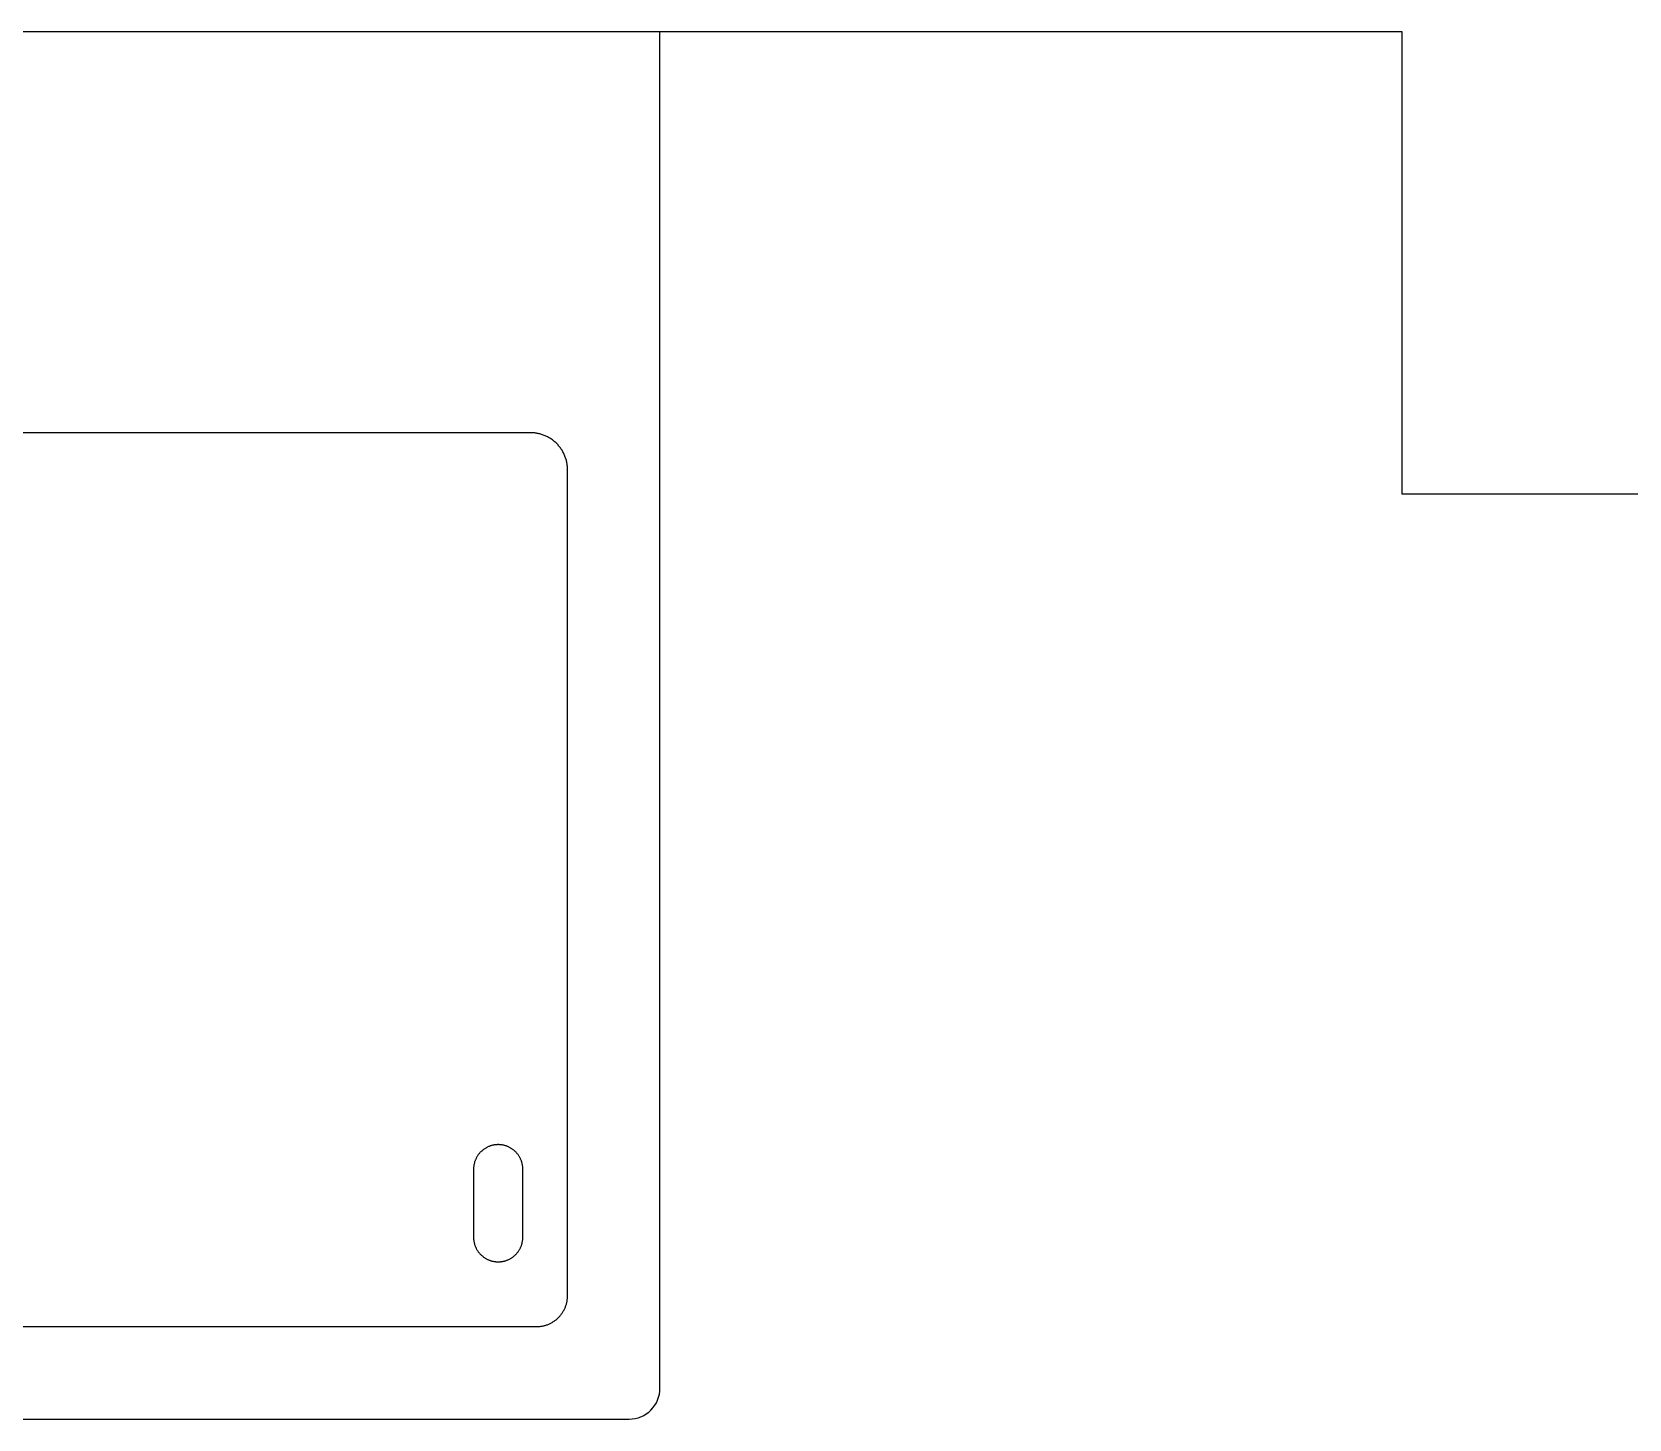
# Model space of a CAD drawing. Header units: millimetres. Extents: x 50157 to 283139, y 29188 to 187058.
# Drawn here: x 102348 to 102866, y 139538 to 139988 of the extents above; entities that cross this region are included whole.
import ezdxf

# ---------------------------------------------------------------- set-up
doc = ezdxf.new("R2010")
doc.units = ezdxf.units.MM
doc.layers.add('A-TOILET', color=252, linetype='Continuous')
doc.layers.add('A-WALL', color=3, linetype='Continuous')

# ---------------------------------------------------------------- blocks, each defined once
blk = doc.blocks.new('A$C0275ab8a')
blk.add_wipeout([(510.06, -440.9), (510.04, -441.13), (510.01, -441.36), (509.97, -441.59), (509.93, -441.82), (509.89, -442.05), (509.84, -442.28), (509.78, -442.52), (509.71, -442.75), (509.65, -442.98), (509.57, -443.22), (509.49, -443.45), (509.4, -443.68), (509.3, -443.91), (509.2, -444.14), (509.1, -444.37), (508.98, -444.59), (508.86, -444.82), (508.74, -445.04), (508.61, -445.26), (508.47, -445.47), (508.33, -445.68), (508.18, -445.89), (508.02, -446.1), (507.86, -446.3), (507.7, -446.5), (507.53, -446.7), (507.35, -446.89), (507.17, -447.07), (506.99, -447.25), (506.8, -447.43), (506.6, -447.6), (506.4, -447.76), (506.2, -447.92), (505.99, -448.08), (505.79, -448.23), (505.57, -448.37), (505.36, -448.51), (505.14, -448.64), (504.92, -448.76), (504.69, -448.88), (504.47, -449), (504.24, -449.1), (504.01, -449.2), (503.78, -449.3), (503.55, -449.39), (503.32, -449.47), (503.08, -449.54), (502.85, -449.61), (502.62, -449.68), (502.38, -449.74), (502.15, -449.79), (501.92, -449.83), (501.69, -449.87), (501.46, -449.91), (501.23, -449.94), (501, -449.96), (500.77, -449.98), (500.54, -449.99), (500.32, -450), (500.1, -450), (10, -450), (9.78, -450), (9.56, -449.99), (9.33, -449.98), (9.1, -449.96), (8.87, -449.94), (8.64, -449.91), (8.41, -449.87), (8.18, -449.83), (7.95, -449.79), (7.72, -449.74), (7.48, -449.68), (7.25, -449.61), (7.02, -449.54), (6.78, -449.47), (6.55, -449.39), (6.32, -449.3), (6.09, -449.2), (5.86, -449.1), (5.63, -449), (5.41, -448.88), (5.18, -448.76), (4.96, -448.64), (4.74, -448.51), (4.53, -448.37), (4.32, -448.23), (4.11, -448.08), (3.9, -447.92), (3.7, -447.76), (3.5, -447.6), (3.3, -447.43), (3.11, -447.25), (2.93, -447.07), (2.75, -446.89), (2.57, -446.7), (2.4, -446.5), (2.24, -446.3), (2.08, -446.1), (1.92, -445.89), (1.77, -445.68), (1.63, -445.47), (1.49, -445.26), (1.36, -445.04), (1.24, -444.82), (1.12, -444.59), (1, -444.37), (0.9, -444.14), (0.8, -443.91), (0.7, -443.68), (0.61, -443.45), (0.53, -443.22), (0.46, -442.98), (0.39, -442.75), (0.32, -442.52), (0.26, -442.28), (0.21, -442.05), (0.17, -441.82), (0.13, -441.59), (0.09, -441.36), (0.06, -441.13), (0.04, -440.9), (0.02, -440.67), (0.01, -440.44), (0, -440.22), (0, -440), (0, 0), (510.1, 0), (510.1, -440), (510.1, -440.22), (510.09, -440.44), (510.08, -440.67)])
for p, q in [((32.31, -134.95), (32.5, -134.71)), ((32.31, -134.95), (32.5, -134.71)), ((32.31, -134.95), (32.5, -134.71)), ((32.5, -134.71), (32.69, -134.46)), ((32.5, -134.71), (32.69, -134.46)), ((32.5, -134.71), (32.69, -134.46)), ((32.69, -134.46), (32.89, -134.22)), ((32.69, -134.46), (32.89, -134.22)), ((32.69, -134.46), (32.89, -134.22)), ((32.89, -134.22), (33.09, -133.99)), ((32.89, -134.22), (33.09, -133.99)), ((32.89, -134.22), (33.09, -133.99)), ((33.09, -133.99), (33.3, -133.76)), ((33.09, -133.99), (33.3, -133.76)), ((33.09, -133.99), (33.3, -133.76)), ((33.3, -133.76), (33.52, -133.54)), ((33.3, -133.76), (33.52, -133.54)), ((33.3, -133.76), (33.52, -133.54)), ((33.52, -133.54), (33.74, -133.32)), ((33.52, -133.54), (33.74, -133.32)), ((33.52, -133.54), (33.74, -133.32)), ((33.74, -133.32), (33.97, -133.11)), ((33.74, -133.32), (33.97, -133.11)), ((33.74, -133.32), (33.97, -133.11)), ((33.97, -133.11), (34.21, -132.91)), ((33.97, -133.11), (34.21, -132.91)), ((33.97, -133.11), (34.21, -132.91)), ((34.21, -132.91), (34.44, -132.71)), ((34.21, -132.91), (34.44, -132.71)), ((34.21, -132.91), (34.44, -132.71)), ((34.44, -132.71), (34.69, -132.52)), ((34.44, -132.71), (34.69, -132.52)), ((34.44, -132.71), (34.69, -132.52)), ((34.69, -132.52), (34.93, -132.33)), ((34.69, -132.52), (34.93, -132.33)), ((34.69, -132.52), (34.93, -132.33)), ((34.93, -132.33), (35.19, -132.15)), ((34.93, -132.33), (35.19, -132.15)), ((34.93, -132.33), (35.19, -132.15)), ((35.19, -132.15), (35.44, -131.98)), ((35.19, -132.15), (35.44, -131.98)), ((35.19, -132.15), (35.44, -131.98)), ((35.44, -131.98), (35.7, -131.82)), ((35.44, -131.98), (35.7, -131.82)), ((35.44, -131.98), (35.7, -131.82)), ((35.7, -131.82), (35.96, -131.66)), ((35.7, -131.82), (35.96, -131.66)), ((35.7, -131.82), (35.96, -131.66)), ((35.96, -131.66), (36.23, -131.51)), ((35.96, -131.66), (36.23, -131.51)), ((35.96, -131.66), (36.23, -131.51)), ((36.23, -131.51), (36.5, -131.37)), ((36.23, -131.51), (36.5, -131.37)), ((36.23, -131.51), (36.5, -131.37)), ((36.5, -131.37), (36.77, -131.23)), ((36.5, -131.37), (36.77, -131.23)), ((36.5, -131.37), (36.77, -131.23)), ((36.77, -131.23), (37.04, -131.1)), ((36.77, -131.23), (37.04, -131.1)), ((36.77, -131.23), (37.04, -131.1)), ((37.04, -131.1), (37.31, -130.98)), ((37.04, -131.1), (37.31, -130.98)), ((37.04, -131.1), (37.31, -130.98)), ((37.31, -130.98), (37.59, -130.87)), ((37.31, -130.98), (37.59, -130.87)), ((37.31, -130.98), (37.59, -130.87)), ((37.59, -130.87), (37.87, -130.76)), ((37.59, -130.87), (37.87, -130.76)), ((37.59, -130.87), (37.87, -130.76)), ((37.87, -130.76), (38.15, -130.66)), ((37.87, -130.76), (38.15, -130.66)), ((37.87, -130.76), (38.15, -130.66)), ((38.15, -130.66), (38.43, -130.57)), ((38.15, -130.66), (38.43, -130.57)), ((38.15, -130.66), (38.43, -130.57)), ((38.43, -130.57), (38.71, -130.49)), ((38.43, -130.57), (38.71, -130.49)), ((38.43, -130.57), (38.71, -130.49)), ((38.71, -130.49), (38.99, -130.41)), ((38.71, -130.49), (38.99, -130.41)), ((38.71, -130.49), (38.99, -130.41)), ((38.99, -130.41), (39.27, -130.34)), ((38.99, -130.41), (39.27, -130.34)), ((38.99, -130.41), (39.27, -130.34)), ((39.27, -130.34), (39.55, -130.28)), ((39.27, -130.34), (39.55, -130.28)), ((39.27, -130.34), (39.55, -130.28)), ((39.55, -130.28), (39.82, -130.23)), ((39.55, -130.28), (39.82, -130.23)), ((39.55, -130.28), (39.82, -130.23)), ((39.82, -130.23), (40.1, -130.18)), ((39.82, -130.23), (40.1, -130.18)), ((39.82, -130.23), (40.1, -130.18)), ((40.1, -130.18), (40.38, -130.14)), ((40.1, -130.18), (40.38, -130.14)), ((40.1, -130.18), (40.38, -130.14)), ((40.38, -130.14), (40.66, -130.1)), ((40.38, -130.14), (40.66, -130.1)), ((40.66, -130.1), (40.93, -130.07)), ((40.66, -130.1), (40.93, -130.07)), ((40.66, -130.1), (40.93, -130.07)), ((40.93, -130.07), (41.2, -130.05)), ((40.93, -130.07), (41.2, -130.05)), ((40.93, -130.07), (41.2, -130.05)), ((41.2, -130.05), (41.47, -130.04)), ((41.2, -130.05), (41.47, -130.04)), ((41.2, -130.05), (41.47, -130.04)), ((41.47, -130.04), (41.74, -130.03)), ((41.47, -130.04), (41.74, -130.03)), ((41.74, -130.03), (42.01, -130.03)), ((41.74, -130.03), (42.01, -130.03)), ((42.01, -130.03), (241.05, -130.03)), ((30.16, -140.12), (30.21, -139.84)), ((30.16, -140.12), (30.21, -139.84)), ((30.16, -140.12), (30.21, -139.84)), ((30.21, -139.84), (30.26, -139.57)), ((30.21, -139.84), (30.26, -139.57)), ((30.21, -139.84), (30.26, -139.57)), ((30.26, -139.57), (30.32, -139.29)), ((30.26, -139.57), (30.32, -139.29)), ((30.26, -139.57), (30.32, -139.29)), ((30.32, -139.29), (30.39, -139.01)), ((30.32, -139.29), (30.39, -139.01)), ((30.32, -139.29), (30.39, -139.01)), ((30.39, -139.01), (30.47, -138.73)), ((30.39, -139.01), (30.47, -138.73)), ((30.39, -139.01), (30.47, -138.73)), ((30.47, -138.73), (30.55, -138.45)), ((30.47, -138.73), (30.55, -138.45)), ((30.47, -138.73), (30.55, -138.45)), ((30.55, -138.45), (30.64, -138.17)), ((30.55, -138.45), (30.64, -138.17)), ((30.55, -138.45), (30.64, -138.17)), ((30.64, -138.17), (30.74, -137.89)), ((30.64, -138.17), (30.74, -137.89)), ((30.64, -138.17), (30.74, -137.89)), ((30.74, -137.89), (30.85, -137.61)), ((30.74, -137.89), (30.85, -137.61)), ((30.74, -137.89), (30.85, -137.61)), ((30.85, -137.61), (30.96, -137.33)), ((30.85, -137.61), (30.96, -137.33)), ((30.85, -137.61), (30.96, -137.33)), ((30.96, -137.33), (31.08, -137.06)), ((30.96, -137.33), (31.08, -137.06)), ((30.96, -137.33), (31.08, -137.06)), ((31.08, -137.06), (31.21, -136.79)), ((31.08, -137.06), (31.21, -136.79)), ((31.08, -137.06), (31.21, -136.79)), ((31.21, -136.79), (31.35, -136.52)), ((31.21, -136.79), (31.35, -136.52)), ((31.21, -136.79), (31.35, -136.52)), ((31.35, -136.52), (31.49, -136.25)), ((31.35, -136.52), (31.49, -136.25)), ((31.35, -136.52), (31.49, -136.25)), ((31.49, -136.25), (31.64, -135.98)), ((31.49, -136.25), (31.64, -135.98)), ((31.49, -136.25), (31.64, -135.98)), ((31.64, -135.98), (31.8, -135.72)), ((31.64, -135.98), (31.8, -135.72)), ((31.64, -135.98), (31.8, -135.72)), ((31.8, -135.72), (31.96, -135.46)), ((31.8, -135.72), (31.96, -135.46)), ((31.8, -135.72), (31.96, -135.46)), ((31.96, -135.46), (32.13, -135.2)), ((31.96, -135.46), (32.13, -135.2)), ((31.96, -135.46), (32.13, -135.2)), ((32.13, -135.2), (32.31, -134.95)), ((32.13, -135.2), (32.31, -134.95)), ((32.13, -135.2), (32.31, -134.95)), ((30.01, -141.76), (30.02, -141.49)), ((30.01, -141.76), (30.02, -141.49)), ((30.01, -141.76), (30.02, -141.49)), ((30.01, -142.03), (30.01, -141.76)), ((30.01, -142.03), (30.01, -141.76)), ((30.01, -142.03), (30.01, -141.76)), ((30.01, -409.99), (30.01, -142.03)), ((30.02, -141.49), (30.03, -141.22)), ((30.02, -141.49), (30.03, -141.22)), ((30.02, -141.49), (30.03, -141.22)), ((30.03, -141.22), (30.05, -140.95)), ((30.03, -141.22), (30.05, -140.95)), ((30.03, -141.22), (30.05, -140.95)), ((30.05, -140.95), (30.08, -140.68)), ((30.05, -140.95), (30.08, -140.68)), ((30.05, -140.95), (30.08, -140.68)), ((30.08, -140.68), (30.12, -140.4)), ((30.08, -140.68), (30.12, -140.4)), ((30.08, -140.68), (30.12, -140.4)), ((30.12, -140.4), (30.16, -140.12)), ((30.12, -140.4), (30.16, -140.12)), ((30.12, -140.4), (30.16, -140.12)), ((47.31, -362.9), (47.47, -362.77)), ((47.47, -362.77), (47.63, -362.64)), ((47.63, -362.64), (47.79, -362.52)), ((47.79, -362.52), (47.96, -362.4)), ((47.96, -362.4), (48.13, -362.29)), ((48.13, -362.29), (48.3, -362.18)), ((48.3, -362.18), (48.48, -362.07)), ((48.48, -362.07), (48.66, -361.97)), ((48.66, -361.97), (48.84, -361.88)), ((48.84, -361.88), (49.02, -361.79)), ((49.02, -361.79), (49.2, -361.7)), ((49.2, -361.7), (49.38, -361.62)), ((49.38, -361.62), (49.57, -361.54)), ((49.57, -361.54), (49.75, -361.47)), ((49.75, -361.47), (49.94, -361.41)), ((49.94, -361.41), (50.12, -361.35)), ((50.12, -361.35), (50.31, -361.29)), ((50.31, -361.29), (50.5, -361.24)), ((50.5, -361.24), (50.68, -361.19)), ((50.68, -361.19), (50.87, -361.15)), ((50.87, -361.15), (51.05, -361.12)), ((51.05, -361.12), (51.24, -361.08)), ((51.24, -361.08), (51.42, -361.06)), ((51.42, -361.06), (51.61, -361.03)), ((51.61, -361.03), (51.79, -361.01)), ((51.79, -361.01), (51.97, -361)), ((51.97, -361), (52.15, -360.99)), ((52.15, -360.99), (52.33, -360.98)), ((52.33, -360.98), (52.51, -360.98)), ((52.51, -360.98), (52.69, -360.98)), ((52.69, -360.98), (52.87, -360.99)), ((52.87, -360.99), (53.05, -361)), ((53.05, -361), (53.23, -361.01)), ((53.23, -361.01), (53.41, -361.03)), ((53.41, -361.03), (53.6, -361.06)), ((53.6, -361.06), (53.78, -361.08)), ((53.78, -361.08), (53.97, -361.12)), ((53.97, -361.12), (54.15, -361.15)), ((54.15, -361.15), (54.34, -361.19)), ((54.34, -361.19), (54.53, -361.24)), ((54.53, -361.24), (54.71, -361.29)), ((54.71, -361.29), (54.9, -361.35)), ((54.9, -361.35), (55.08, -361.41)), ((55.08, -361.41), (55.27, -361.47)), ((55.27, -361.47), (55.46, -361.54)), ((55.46, -361.54), (55.64, -361.62)), ((55.64, -361.62), (55.82, -361.7)), ((55.82, -361.7), (56.01, -361.79)), ((56.01, -361.79), (56.19, -361.88)), ((56.19, -361.88), (56.36, -361.97)), ((56.36, -361.97), (56.54, -362.07)), ((56.54, -362.07), (56.72, -362.18)), ((56.72, -362.18), (56.89, -362.29)), ((56.89, -362.29), (57.06, -362.4)), ((57.06, -362.4), (57.23, -362.52)), ((57.23, -362.52), (57.39, -362.64)), ((57.39, -362.64), (57.55, -362.77)), ((57.55, -362.77), (57.71, -362.9)), ((44.56, -368.08), (44.58, -367.9)), ((44.58, -367.9), (44.61, -367.71)), ((44.61, -367.71), (44.64, -367.53)), ((44.64, -367.53), (44.68, -367.34)), ((44.68, -367.34), (44.72, -367.16)), ((44.72, -367.16), (44.77, -366.97)), ((44.77, -366.97), (44.82, -366.78)), ((44.82, -366.78), (44.87, -366.6)), ((44.87, -366.6), (44.93, -366.41)), ((44.93, -366.41), (45, -366.22)), ((45, -366.22), (45.07, -366.04)), ((45.07, -366.04), (45.15, -365.85)), ((45.15, -365.85), (45.23, -365.67)), ((45.23, -365.67), (45.31, -365.49)), ((45.31, -365.49), (45.4, -365.31)), ((45.4, -365.31), (45.5, -365.13)), ((45.5, -365.13), (45.6, -364.95)), ((45.6, -364.95), (45.7, -364.78)), ((45.7, -364.78), (45.81, -364.61)), ((45.81, -364.61), (45.93, -364.44)), ((45.93, -364.44), (46.05, -364.27)), ((46.05, -364.27), (46.17, -364.1)), ((46.17, -364.1), (46.3, -363.94)), ((46.3, -363.94), (46.43, -363.78)), ((46.43, -363.78), (46.57, -363.63)), ((46.57, -363.63), (46.71, -363.47)), ((46.71, -363.47), (46.85, -363.33)), ((46.85, -363.33), (47, -363.18)), ((47, -363.18), (47.15, -363.04)), ((47.15, -363.04), (47.31, -362.9)), ((57.71, -362.9), (57.87, -363.04)), ((57.87, -363.04), (58.02, -363.18)), ((58.02, -363.18), (58.17, -363.33)), ((58.17, -363.33), (58.31, -363.47)), ((58.31, -363.47), (58.45, -363.63)), ((58.45, -363.63), (58.59, -363.78)), ((58.59, -363.78), (58.72, -363.94)), ((58.72, -363.94), (58.85, -364.1)), ((58.85, -364.1), (58.97, -364.27)), ((58.97, -364.27), (59.09, -364.44)), ((59.09, -364.44), (59.21, -364.61)), ((59.21, -364.61), (59.32, -364.78)), ((59.32, -364.78), (59.42, -364.95)), ((59.42, -364.95), (59.52, -365.13)), ((59.52, -365.13), (59.62, -365.31)), ((59.62, -365.31), (59.71, -365.49)), ((59.71, -365.49), (59.79, -365.67)), ((59.79, -365.67), (59.87, -365.85)), ((59.87, -365.85), (59.95, -366.04)), ((59.95, -366.04), (60.02, -366.22)), ((60.02, -366.22), (60.09, -366.41)), ((60.09, -366.41), (60.15, -366.6)), ((60.15, -366.6), (60.2, -366.78)), ((60.2, -366.78), (60.25, -366.97)), ((60.25, -366.97), (60.3, -367.16)), ((60.3, -367.16), (60.34, -367.34)), ((60.34, -367.34), (60.38, -367.53)), ((60.38, -367.53), (60.41, -367.71)), ((60.41, -367.71), (60.44, -367.9)), ((60.44, -367.9), (60.46, -368.08)), ((44.51, -368.81), (44.52, -368.63)), ((44.51, -368.98), (44.51, -368.81)), ((44.51, -390.99), (44.51, -368.98)), ((44.52, -368.63), (44.53, -368.45)), ((44.53, -368.45), (44.54, -368.26)), ((44.54, -368.26), (44.56, -368.08)), ((60.46, -368.08), (60.48, -368.26)), ((60.48, -368.26), (60.49, -368.45)), ((60.49, -368.45), (60.5, -368.63)), ((60.5, -368.63), (60.51, -368.81)), ((60.51, -368.81), (60.51, -368.98)), ((60.51, -368.98), (60.51, -390.99)), ((44.51, -391.17), (44.51, -390.99)), ((44.52, -391.35), (44.51, -391.17)), ((44.53, -391.53), (44.52, -391.35)), ((44.54, -391.71), (44.53, -391.53)), ((44.56, -391.89), (44.54, -391.71)), ((44.58, -392.07), (44.56, -391.89)), ((44.61, -392.26), (44.58, -392.07)), ((44.64, -392.44), (44.61, -392.26)), ((44.68, -392.63), (44.64, -392.44)), ((44.72, -392.82), (44.68, -392.63)), ((44.77, -393), (44.72, -392.82)), ((44.82, -393.19), (44.77, -393)), ((44.87, -393.38), (44.82, -393.19)), ((44.93, -393.56), (44.87, -393.38)), ((45, -393.75), (44.93, -393.56)), ((45.07, -393.93), (45, -393.75)), ((45.15, -394.12), (45.07, -393.93)), ((59.95, -393.93), (59.87, -394.12)), ((60.02, -393.75), (59.95, -393.93)), ((60.09, -393.56), (60.02, -393.75)), ((60.15, -393.38), (60.09, -393.56)), ((60.2, -393.19), (60.15, -393.38)), ((60.25, -393), (60.2, -393.19)), ((60.3, -392.82), (60.25, -393)), ((60.34, -392.63), (60.3, -392.82)), ((60.38, -392.44), (60.34, -392.63)), ((60.41, -392.26), (60.38, -392.44)), ((60.44, -392.07), (60.41, -392.26)), ((60.46, -391.89), (60.44, -392.07)), ((60.48, -391.71), (60.46, -391.89)), ((60.49, -391.53), (60.48, -391.71)), ((60.5, -391.35), (60.49, -391.53)), ((60.51, -391.17), (60.5, -391.35)), ((60.51, -390.99), (60.51, -391.17)), ((45.23, -394.3), (45.15, -394.12)), ((45.31, -394.48), (45.23, -394.3)), ((45.4, -394.66), (45.31, -394.48)), ((45.5, -394.84), (45.4, -394.66)), ((45.6, -395.02), (45.5, -394.84)), ((45.7, -395.19), (45.6, -395.02)), ((45.81, -395.37), (45.7, -395.19)), ((45.93, -395.54), (45.81, -395.37)), ((46.05, -395.7), (45.93, -395.54)), ((46.17, -395.87), (46.05, -395.7)), ((46.3, -396.03), (46.17, -395.87)), ((46.43, -396.19), (46.3, -396.03)), ((46.57, -396.35), (46.43, -396.19)), ((46.71, -396.5), (46.57, -396.35)), ((46.85, -396.65), (46.71, -396.5)), ((47, -396.79), (46.85, -396.65)), ((47.15, -396.93), (47, -396.79)), ((47.31, -397.07), (47.15, -396.93)), ((47.47, -397.2), (47.31, -397.07)), ((47.63, -397.33), (47.47, -397.2)), ((47.79, -397.45), (47.63, -397.33)), ((47.96, -397.57), (47.79, -397.45)), ((48.13, -397.69), (47.96, -397.57)), ((48.3, -397.8), (48.13, -397.69)), ((48.48, -397.9), (48.3, -397.8)), ((48.66, -398), (48.48, -397.9)), ((48.84, -398.1), (48.66, -398)), ((49.02, -398.19), (48.84, -398.1)), ((49.2, -398.27), (49.02, -398.19)), ((49.38, -398.35), (49.2, -398.27)), ((49.57, -398.43), (49.38, -398.35)), ((49.75, -398.5), (49.57, -398.43)), ((49.94, -398.56), (49.75, -398.5)), ((50.12, -398.63), (49.94, -398.56)), ((50.31, -398.68), (50.12, -398.63)), ((50.5, -398.73), (50.31, -398.68)), ((50.68, -398.78), (50.5, -398.73)), ((50.87, -398.82), (50.68, -398.78)), ((51.05, -398.86), (50.87, -398.82)), ((51.24, -398.89), (51.05, -398.86)), ((51.42, -398.92), (51.24, -398.89)), ((51.61, -398.94), (51.42, -398.92)), ((51.79, -398.96), (51.61, -398.94)), ((51.97, -398.97), (51.79, -398.96)), ((52.15, -398.98), (51.97, -398.97)), ((52.33, -398.99), (52.15, -398.98)), ((52.51, -398.99), (52.33, -398.99)), ((52.69, -398.99), (52.51, -398.99)), ((52.87, -398.98), (52.69, -398.99)), ((53.05, -398.97), (52.87, -398.98)), ((53.23, -398.96), (53.05, -398.97)), ((53.41, -398.94), (53.23, -398.96)), ((53.6, -398.92), (53.41, -398.94)), ((53.78, -398.89), (53.6, -398.92)), ((53.97, -398.86), (53.78, -398.89)), ((54.15, -398.82), (53.97, -398.86)), ((54.34, -398.78), (54.15, -398.82)), ((54.53, -398.73), (54.34, -398.78)), ((54.71, -398.68), (54.53, -398.73)), ((54.9, -398.63), (54.71, -398.68)), ((55.08, -398.56), (54.9, -398.63)), ((55.27, -398.5), (55.08, -398.56)), ((55.46, -398.43), (55.27, -398.5)), ((55.64, -398.35), (55.46, -398.43)), ((55.82, -398.27), (55.64, -398.35)), ((56.01, -398.19), (55.82, -398.27)), ((56.19, -398.1), (56.01, -398.19)), ((56.36, -398), (56.19, -398.1)), ((56.54, -397.9), (56.36, -398)), ((56.72, -397.8), (56.54, -397.9)), ((56.89, -397.69), (56.72, -397.8)), ((57.06, -397.57), (56.89, -397.69)), ((57.23, -397.45), (57.06, -397.57)), ((57.39, -397.33), (57.23, -397.45)), ((57.55, -397.2), (57.39, -397.33)), ((57.71, -397.07), (57.55, -397.2)), ((57.87, -396.93), (57.71, -397.07)), ((58.02, -396.79), (57.87, -396.93)), ((58.17, -396.65), (58.02, -396.79)), ((58.31, -396.5), (58.17, -396.65)), ((58.45, -396.35), (58.31, -396.5)), ((58.59, -396.19), (58.45, -396.35)), ((58.72, -396.03), (58.59, -396.19)), ((58.85, -395.87), (58.72, -396.03)), ((58.97, -395.7), (58.85, -395.87)), ((59.09, -395.54), (58.97, -395.7)), ((59.21, -395.37), (59.09, -395.54)), ((59.32, -395.19), (59.21, -395.37)), ((59.42, -395.02), (59.32, -395.19)), ((59.52, -394.84), (59.42, -395.02)), ((59.62, -394.66), (59.52, -394.84)), ((59.71, -394.48), (59.62, -394.66)), ((59.79, -394.3), (59.71, -394.48)), ((59.87, -394.12), (59.79, -394.3)), ((30.01, -410.21), (30.01, -409.99)), ((30.02, -410.44), (30.01, -410.21)), ((30.03, -410.66), (30.02, -410.44)), ((30.05, -410.89), (30.03, -410.66)), ((30.07, -411.12), (30.05, -410.89)), ((30.1, -411.35), (30.07, -411.12)), ((30.13, -411.58), (30.1, -411.35)), ((30.17, -411.81), (30.13, -411.58)), ((30.22, -412.04), (30.17, -411.81)), ((30.27, -412.28), (30.22, -412.04)), ((30.33, -412.51), (30.27, -412.28)), ((30.39, -412.74), (30.33, -412.51)), ((30.46, -412.98), (30.39, -412.74)), ((30.54, -413.21), (30.46, -412.98)), ((30.62, -413.44), (30.54, -413.21)), ((30.71, -413.67), (30.62, -413.44)), ((30.8, -413.9), (30.71, -413.67)), ((30.9, -414.13), (30.8, -413.9)), ((31.01, -414.36), (30.9, -414.13)), ((31.12, -414.59), (31.01, -414.36)), ((31.24, -414.81), (31.12, -414.59)), ((31.37, -415.03), (31.24, -414.81)), ((31.5, -415.25), (31.37, -415.03)), ((31.64, -415.47), (31.5, -415.25)), ((31.78, -415.68), (31.64, -415.47)), ((31.93, -415.89), (31.78, -415.68)), ((32.08, -416.09), (31.93, -415.89)), ((32.24, -416.3), (32.08, -416.09)), ((32.41, -416.49), (32.24, -416.3)), ((32.58, -416.69), (32.41, -416.49)), ((32.75, -416.88), (32.58, -416.69)), ((32.94, -417.06), (32.75, -416.88)), ((33.12, -417.25), (32.94, -417.06)), ((33.31, -417.42), (33.12, -417.25)), ((33.51, -417.59), (33.31, -417.42)), ((33.7, -417.76), (33.51, -417.59)), ((33.91, -417.92), (33.7, -417.76)), ((34.11, -418.07), (33.91, -417.92)), ((34.32, -418.22), (34.11, -418.07)), ((34.53, -418.36), (34.32, -418.22)), ((34.75, -418.5), (34.53, -418.36)), ((34.97, -418.63), (34.75, -418.5)), ((35.19, -418.76), (34.97, -418.63)), ((35.41, -418.88), (35.19, -418.76)), ((35.64, -418.99), (35.41, -418.88)), ((35.87, -419.1), (35.64, -418.99)), ((36.1, -419.2), (35.87, -419.1)), ((36.33, -419.29), (36.1, -419.2)), ((36.56, -419.38), (36.33, -419.29)), ((36.79, -419.46), (36.56, -419.38)), ((37.02, -419.54), (36.79, -419.46)), ((37.26, -419.61), (37.02, -419.54)), ((37.49, -419.67), (37.26, -419.61)), ((37.72, -419.73), (37.49, -419.67)), ((37.96, -419.78), (37.72, -419.73)), ((38.19, -419.83), (37.96, -419.78)), ((38.42, -419.87), (38.19, -419.83)), ((38.65, -419.9), (38.42, -419.87)), ((38.88, -419.93), (38.65, -419.9)), ((39.11, -419.95), (38.88, -419.93)), ((39.34, -419.97), (39.11, -419.95)), ((39.56, -419.98), (39.34, -419.97)), ((39.79, -419.99), (39.56, -419.98)), ((40.01, -419.99), (39.79, -419.99)), ((470.09, -419.99), (40.01, -419.99))]:
    blk.add_line(p, q)
blk.add_lwpolyline([(500.1, -450), (10, -450, -0.414214), (0, -440), (0, 0), (510.1, 0), (510.1, -440, -0.414214)], format="xyb", close=True)
blk = doc.blocks.new('T-3')
at = {"layer": 'A-WALL', "flags": 128}
for points in [[(-2687067.62, 796143.64), (-2687067.62, 796293.64), (-2689067.62, 796293.64)], [(-2686867.62, 796143.64), (-2687067.62, 796143.64)]]:
    blk.add_lwpolyline(points, dxfattribs=at)
at = {"layer": 'A-TOILET', "xscale": -1}
blk.add_blockref('A$C0275ab8a', (-2687308.57, 796293.64), dxfattribs=at)

msp = doc.modelspace()

# ---------------------------------------------------------------- block references
msp.add_blockref('T-3', (2789860.14, -656305.81))

doc.saveas('drawing.dxf')
